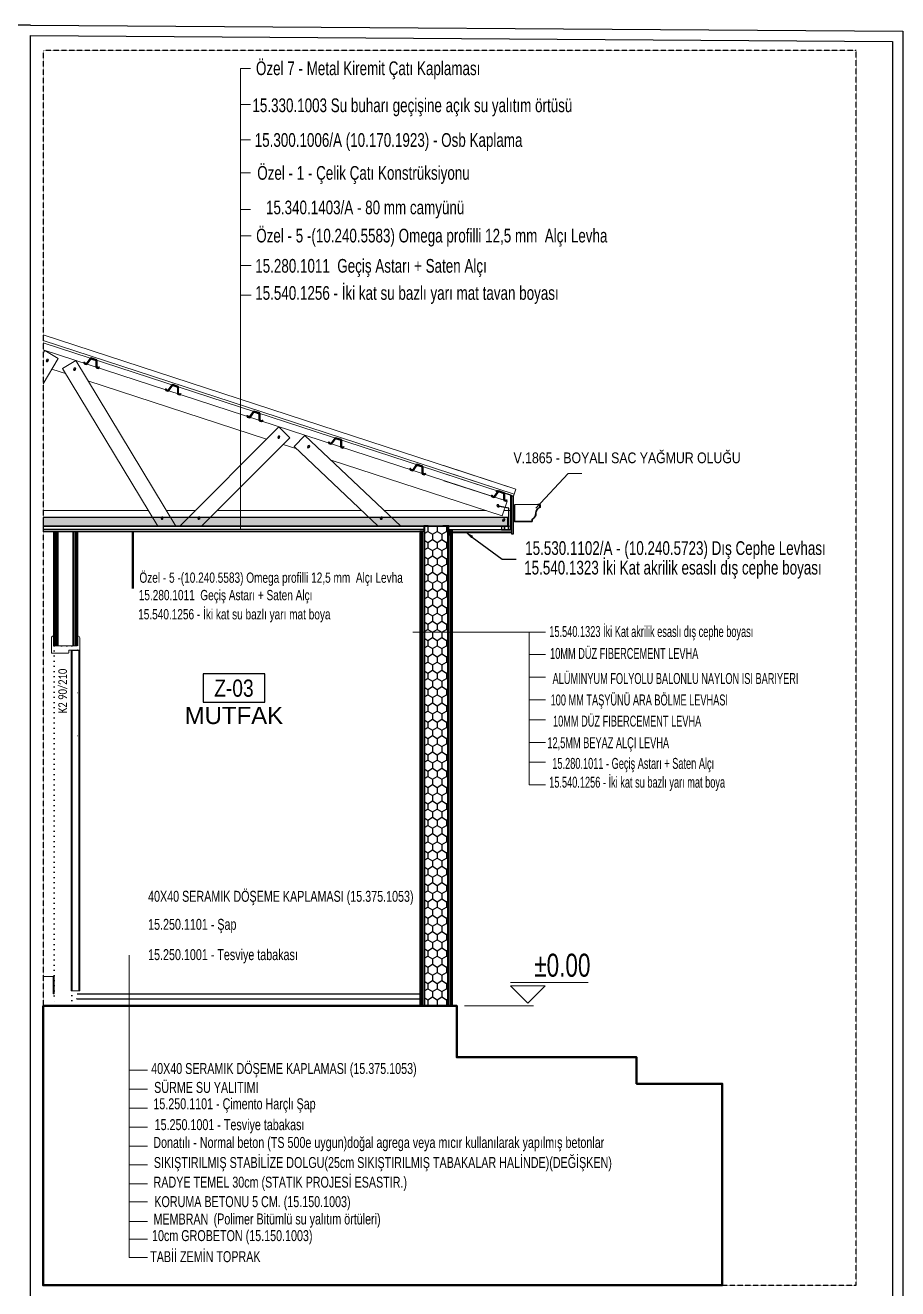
# Model space of a CAD drawing. Header units: centimetres. Extents: x -373760 to 14750, y -122502 to 29584.
# Drawn here: x -174430 to -161713, y -75010 to -56589 of the extents above; entities that cross this region are included whole.
import ezdxf
from ezdxf.enums import TextEntityAlignment as Align

# ---------------------------------------------------------------- set-up
doc = ezdxf.new("R2010")
doc.units = ezdxf.units.CM
doc.linetypes.add('ACAD_ISO07W100', pattern=[3, 0, -3])
doc.linetypes.add('HIDDEN', pattern=[0.375, 0.25, -0.125])
for name, color, linetype, lineweight in [('- KOLON', 171, 'Continuous', 50), ('- SIVA', 193, 'Continuous', 25), ('-_Yazı_malzeme_DOSEME-Karo mozaik', 13, 'Continuous', 15), ('12mm çimento levha', 81, 'Continuous', 0), ('_DUVAR', 7, 'Continuous', 35), ('A-Yazi-Kot', 43, 'Continuous', 20), ('BB_Yazı_malzeme_DOSEME-Laminat', 7, 'Continuous', 15), ('BB_Yazı_malzeme_DOSEME-Mermer', 30, 'Continuous', 15), ('celik', 7, 'Continuous', 40), ('DEVRİM', 1, 'Continuous', 50), ('E-ALT', 7, 'HIDDEN', 25), ('E-KAPI', 33, 'Continuous', 20), ('E-TEFRIS ISLAK', 141, 'Continuous', 9), ('GORUNUS6', 142, 'Continuous', 13), ('Part', 1, 'Continuous', 0), ('ReferenceModel', 1, 'Continuous', 0), ('SAC', 165, 'Continuous', 13), ('SI', 31, 'Continuous', 9), ('YAZI', 5, 'Continuous', 0), ('ZIRHLI BETOPAN 12', 137, 'Continuous', 15)]:
    doc.layers.add(name, color=color, linetype=linetype, lineweight=lineweight)
for name, color, linetype in [('7-ÖLÇÜ', 7, 'Continuous'), ('A_ANNO_TXT_TABLE', 32, 'Continuous'), ('A_STR_CONRT', 3, 'Continuous'), ('CER', 4, 'Continuous'), ('Gorunus', 1, 'Continuous'), ('KAPI-PLAN', 7, 'Continuous'), ('KAPLAMA', 3, 'Continuous'), ('Kenar Omegası', 5, 'Continuous'), ('Koltek', 1, 'Continuous'), ('OLUK', 144, 'Continuous'), ('Perçin', 220, 'Continuous'), ('Tarama', 253, 'Continuous'), ('U PROFILE', 44, 'Continuous')]:
    doc.layers.add(name, color=color, linetype=linetype)
doc.layers.add('E-POZ', color=7, linetype='Continuous', lineweight=13, true_color=0x737373)
doc.layers.add('T1', color=7, linetype='Continuous', lineweight=15, true_color=0x848594)
doc.layers.add('EPS', color=7, linetype='Continuous', true_color=0x55aa8c)
doc.styles.add('ARC-01', font='arial.ttf')
doc.styles.add('ARIAL', font='arial.ttf')
doc.styles.add('BENİM', font='arial.ttf', dxfattribs={"width": 0.6})
doc.styles.add('MAHAL1', font='calibri.ttf', dxfattribs={"height": 25})
doc.styles.add('text1', font='arial.ttf')
doc.styles.add('text2', font='arial.ttf', dxfattribs={"width": 0.8})

# ---------------------------------------------------------------- blocks, each defined once
blk = doc.blocks.new('A$Caed1fcda')
at = {"color": 11}
blk.add_line((-11.38, 0), (-10.38, 0), dxfattribs=at)
at = {"layer": 'E-ALT', "linetype": 'ACAD_ISO07W100', "elevation": -14166.34}
blk.add_lwpolyline([(-11.94, 210), (-11.94, 0), (-1.56, 0), (-1.56, 210)], close=True, dxfattribs=at)
at = {"layer": 'E-KAPI'}
for p, q in [((-1.3, 207.13, 4828.15), (2.97, 207.13, 4828.15)), ((2.45, 207.13, 4828.15), (2.45, 8.75, -14166.34))]:
    blk.add_line(p, q, dxfattribs=at)
at = {"layer": 'E-KAPI', "elevation": -14166.34}
blk.add_lwpolyline([(1.56, 210), (1.56, 215.66), (1.98, 215.66, -0.322217), (3.07, 214.55), (3.07, 207.67, -0.438217), (2.73, 207.31), (-3.32, 207.31), (-3.32, 206.04, -0.454539), (-3.67, 205.69), (-13.12, 205.69, -0.426888), (-13.45, 206.04), (-13.45, 214.55, -0.322217), (-12.36, 215.66), (-11.94, 215.66), (-11.94, 210)], format="xyb", close=True, dxfattribs=at)
blk.add_lwpolyline([(-1.3, 8.75), (-1.3, 207.13), (-1.93, 207.13), (-1.93, 8.75), (2.97, 8.75, 0.414214), (3.07, 8.85), (3.07, 207.03)], format="xyb", dxfattribs=at)
at = {"layer": 'E-KAPI'}
blk.add_arc((2.97, 207.03, 4828.15), 0.1, 0, 90, dxfattribs=at)
at = {"layer": 'Part', "color": 11, "linetype": 'Continuous', "lineweight": 9}
blk.add_line((0, 0), (-10.38, 0), dxfattribs=at)
at = {"layer": 'ReferenceModel'}
blk.add_line((-2.25, 0), (-8.13, 0), dxfattribs=at)
blk.add_line((-2.25, 0), (-8.13, 0), dxfattribs=at)
blk.add_line((-2.25, 0), (-8.13, 0), dxfattribs=at)
at = {"layer": 'T1', "elevation": 20127.26}
for points in [[(1.69, 207.5), (1.56, 207.5)], [(1.56, 207.5), (1.69, 207.5)], [(1.69, 182.5), (1.56, 182.5)], [(1.56, 182.5), (1.69, 182.5)], [(1.69, 157.5), (1.56, 157.5)], [(1.56, 157.5), (1.69, 157.5)]]:
    blk.add_lwpolyline(points, dxfattribs=at)
at = {"layer": 'E-POZ', "ltscale": 5, "style": 'MAHAL1', "width": 0.8}
blk.add_text('K2 90/210', height=5, rotation=90, dxfattribs=at).set_placement((-4.44, 170.58, 4828.15))
blk = doc.blocks.new('A$C75486845')
for p, q in [((40, 20.2), (107.3, 20.2)), ((60, 0), (0, 0))]:
    blk.add_line(p, q)
blk.add_lwpolyline([(40, 17.4), (55, 2.4), (70, 17.4), (40, 17.4)])
blk = doc.blocks.new('*U726')
blk.add_lwpolyline([(-36, 0), (36, 0), (36, -33), (-36, -33)], close=True)
at = {"color": 7, "style": 'text2', "width": 0.8}
blk.add_attdef('10000', text='', height=20, dxfattribs=at).set_placement((0, -16.5), align=Align.MIDDLE)
at = {"color": 7, "style": 'text1'}
for tag, p in [('MAHAL', (0, -48.5)), ('M²', (0, -75.9))]:
    blk.add_attdef(tag, text='', height=20, dxfattribs=at).set_placement(p, align=Align.MIDDLE)
blk = doc.blocks.new('G$C89ECA13E')
at = {"layer": '12mm çimento levha', "color": 1}
blk.add_line((13.9, -4.84, 3933.26), (0.5, -4.84, 3933.26), dxfattribs=at)
at = {"layer": 'OLUK', "elevation": 3933.26}
blk.add_lwpolyline([(14.23, -5.21), (13.9, -4.84), (15.4, -4.84), (15.4, -6.64, 0.35029), (13, -9.92, -0.310114), (10.9, -13.54), (10.9, -14.84), (0.4, -14.84), (0.4, -5.34), (0.5, -5.34), (0.5, -14.74), (10.8, -14.74), (10.8, -13.47, 0.315038), (12.9, -9.92, -0.344029), (15.3, -6.56), (15.3, -4.94), (14.12, -4.94), (14.31, -5.14)], format="xyb", close=True, dxfattribs=at)

msp = doc.modelspace()

# ---------------------------------------------------------------- hatches: boundary and pattern name
at = {"layer": 'EPS', "ltscale": 10}
h = msp.add_hatch(dxfattribs=at)
h.set_pattern_fill('HONEY', color=256, scale=25, angle=270)
h.set_pattern_definition([(270, (-432735.12, -45435.49), (68.740766, -119.0625), [79.375, -158.75]), (30, (-432735.12, -45435.49), (68.740767, 119.0625), [79.375, -158.75]), (330, (-432735.12, -45435.49), (137.481533, -3e-07), [-158.75, 79.375])])
h.paths.add_polyline_path([(-168607.52, -63893.51), (-168269.88, -63893.53), (-168269.9, -70884.47), (-168607.54, -70884.45)])
at = {"layer": 'Tarama'}
h = msp.add_hatch(dxfattribs=at)
h.set_pattern_fill('HONEY', color=256, scale=10, style=0)
h.set_pattern_definition([(0, (-186660.756, -39889.814), (47.625, 27.496306), [31.75, -63.5]), (120, (-186660.756, -39889.814), (-47.625, 27.496307), [31.75, -63.5]), (60, (-186660.756, -39889.814), (1e-07, 54.992613), [-63.5, 31.75])])
h.paths.add_polyline_path([(-167395.67, -63890.56), (-167395.67, -63765.56), (-174171.67, -63765.56), (-174171.67, -63890.56)])

# ---------------------------------------------------------------- linework, layer by layer
at = {"layer": '- KOLON', "ltscale": 0.03, "elevation": 120703.86}
msp.add_lwpolyline([(-168270.03, -70884.47), (-174091.28, -70884.47), (-174091.28, -70884.47), (-174171.67, -70884.47)], dxfattribs=at)
at = {"layer": '- SIVA', "elevation": 120703.86}
for points in [[(-173673.78, -70709.47), (-168670.03, -70709.47)], [(-173673.78, -70784.47), (-168670.03, -70784.47)]]:
    msp.add_lwpolyline(points, dxfattribs=at)
at = {"layer": '-_Yazı_malzeme_DOSEME-Karo mozaik'}
for p, q in [((-171294.83, -63942.61), (-171294.83, -57219.55)), ((-171149.18, -57219.55), (-171294.83, -57219.55)), ((-171149.18, -57744.43), (-171294.83, -57744.43)), ((-171149.18, -57744.43), (-171294.83, -57744.43)), ((-171149.18, -58258.85), (-171294.83, -58258.85)), ((-171149.18, -58258.85), (-171294.83, -58258.85)), ((-171149.18, -58740.92), (-171294.83, -58740.92)), ((-171149.18, -59273.97), (-171294.83, -59273.97)), ((-171149.18, -59273.97), (-171294.83, -59273.97)), ((-171139.62, -59657.28), (-171285.27, -59657.28)), ((-171137.44, -60090.7), (-171283.09, -60090.7)), ((-171137.44, -60524.12), (-171283.09, -60524.12))]:
    msp.add_line(p, q, dxfattribs=at)
at = {"color": 20, "lineweight": 0}
for p, q in [((-167278.37, -63351.75, -98331.52), (-174171.67, -61103.66, -98331.52)), ((-167301.62, -63423.05, -98331.52), (-174171.67, -61182.54, -98331.52)), ((-167311.7, -63453.95), (-174171.67, -61216.73, -663347.93))]:
    msp.add_line(p, q, dxfattribs=at)
at = {"color": 11}
for p, q in [((-168613.78, -70884.47), (-168613.78, -63893.5)), ((-168607.53, -70884.47), (-168607.53, -63893.5)), ((-168616.78, -63940.74), (-174171.67, -63940.73)), ((-168616.78, -63940.74), (-174171.67, -63940.73)), ((-168616.78, -63940.74), (-174171.67, -63940.74)), ((-168616.78, -63940.74), (-174171.67, -63940.74)), ((-168616.78, -63971.99), (-174171.67, -63971.98)), ((-168616.78, -63971.99), (-174171.67, -63971.98)), ((-168616.78, -63971.99), (-174171.67, -63971.99)), ((-168616.78, -63971.99), (-174171.67, -63971.99)), ((-168270.03, -70884.47), (-168270.03, -63946.81)), ((-168263.78, -70884.47), (-168263.78, -63946.81)), ((-167341.7, -63946.81, -135471.74), (-168213.78, -63946.81)), ((-167341.7, -63947.07), (-168213.78, -63947.07)), ((-167341.7, -63947.07), (-168213.78, -63947.07)), ((-167341.7, -63947.07), (-168213.78, -63947.07)), ((-167341.7, -63947.07), (-168213.78, -63947.07)), ((-167341.7, -63978.06, -135471.74), (-168213.78, -63978.06, 0)), ((-167341.7, -63978.32), (-168213.78, -63978.32)), ((-167341.7, -63978.32), (-168213.78, -63978.32)), ((-167341.7, -63978.32), (-168213.78, -63978.32)), ((-167341.7, -63978.32), (-168213.78, -63978.32)), ((-167341.7, -63978.32), (-168213.78, -63978.32, 135471.74)), ((-167341.7, -63990.82), (-168213.78, -63990.82, 135471.74))]:
    msp.add_line(p, q, dxfattribs=at)
at = {"color": 3}
for p, q in [((-168638.78, -70884.47), (-168638.78, -63971.99)), ((-168263.78, -63946.81), (-168263.77, -70884.47)), ((-168238.77, -70884.47), (-168238.78, -63946.81))]:
    msp.add_line(p, q, dxfattribs=at)
at = {"linetype": 'HIDDEN'}
msp.add_lwpolyline([(-174171.67, -74959.47), (-162318.47, -74959.47), (-162318.47, -56958.81), (-174171.67, -56958.81)], close=True, dxfattribs=at)
at = {"color": 20, "lineweight": 0, "elevation": -98331.52}
for points in [[(-167278.37, -63351.75), (-168328.59, -63009.24)], [(-167301.62, -63423.05), (-168328.59, -63088.13)], [(-167311.7, -63453.95), (-168328.59, -63122.32)], [(-167311.7, -63453.95), (-167278.37, -63351.75)]]:
    msp.add_lwpolyline(points, dxfattribs=at)
at = {"color": 11}
for points, elevation in [([(-174171.67, -63971.98), (-168691.71, -63971.99)], 265824.57), ([(-174171.67, -63971.99), (-168691.71, -63971.99)], 212406.69)]:
    msp.add_lwpolyline(points, dxfattribs=dict(at, elevation=elevation))
at = {"layer": '7-ÖLÇÜ', "lineweight": 5, "ltscale": 0.2}
msp.add_line((-166518.37, -63123.66, -247057.46), (-166317.85, -63123.66, -247057.46), dxfattribs=at)
at = {"layer": '7-ÖLÇÜ', "color": 1, "linetype": 'ByBlock', "lineweight": -2, "ltscale": 0.2}
msp.add_line((-167477.58, -64371.06), (-167277.06, -64371.06), dxfattribs=at)
at = {"layer": '7-ÖLÇÜ', "lineweight": 5, "ltscale": 0.2, "elevation": -123528.73}
msp.add_lwpolyline([(-166986.02, -63631.22), (-166518.37, -63123.66)], dxfattribs=at)
at = {"layer": '7-ÖLÇÜ', "color": 1, "linetype": 'ByBlock', "lineweight": -2, "ltscale": 0.2}
msp.add_lwpolyline([(-167915.51, -64050.26), (-167477.58, -64371.06)], dxfattribs=at)
at = {"layer": '7-ÖLÇÜ', "color": 1, "lineweight": 5, "ltscale": 0.2}
msp.add_solid([(-167928.44, -64067.91), (-168021.39, -63972.7), (-167902.59, -64032.62)], dxfattribs=at)
at = {"layer": '_DUVAR', "lineweight": 50}
for p, q in [((-174011.28, -63971.97), (-174011.28, -65634.47)), ((-173673.78, -65634.47), (-173673.78, -63971.97)), ((-168670.03, -70884.47), (-168670.03, -63971.99)), ((-168213.78, -70884.47), (-168213.78, -63946.81))]:
    msp.add_line(p, q, dxfattribs=at)
at = {"layer": '_DUVAR'}
msp.add_line((-174011.28, -65634.47), (-174011.28, -64033.32), dxfattribs=at)
at = {"layer": '_DUVAR', "color": 8}
for p, q in [((-173980.03, -63971.97), (-173980.03, -65634.47)), ((-173955.03, -63971.97), (-173955.03, -65634.47)), ((-173730.03, -63971.97), (-173730.03, -65634.47)), ((-173705.03, -63971.97), (-173705.03, -65634.47))]:
    msp.add_line(p, q, dxfattribs=at)
at = {"layer": 'A_STR_CONRT'}
msp.add_line((-174171.67, -70884.47), (-168770.03, -70884.47), dxfattribs=at)
at = {"layer": 'BB_Yazı_malzeme_DOSEME-Laminat'}
for p, q in [((-172916.83, -74555.1), (-172916.59, -70144.43)), ((-172916.62, -71825.55), (-172646.62, -71825.57)), ((-172916.64, -72101.46), (-172646.64, -72101.48)), ((-172916.66, -72377.37), (-172646.66, -72377.39)), ((-172916.68, -72653.28), (-172646.68, -72653.3)), ((-172916.7, -72929.19), (-172646.7, -72929.21)), ((-172916.72, -73205.1), (-172646.72, -73205.12)), ((-172916.75, -73481.01), (-172646.75, -73481.03)), ((-172916.77, -73745.1), (-172646.77, -73745.12)), ((-172916.79, -74028.67), (-172646.79, -74028.69)), ((-172916.81, -74285.1), (-172646.81, -74285.12)), ((-172916.83, -74555.1), (-172646.83, -74555.12))]:
    msp.add_line(p, q, dxfattribs=at)
at = {"layer": 'BB_Yazı_malzeme_DOSEME-Mermer'}
for p, q in [((-166848.03, -65435.17, 10875.47), (-168782.73, -65435.17, -6594.14)), ((-166848.03, -65435.17, 9111.42), (-167087.06, -65435.17, 9111.42)), ((-166848.03, -65435.17, 9111.42), (-167087.06, -65435.17, 9111.42)), ((-167087.06, -67661.68, 9111.42), (-167087.06, -65435.17, 10875.47)), ((-166848.03, -65764.79, 9111.42), (-167087.06, -65764.79, 9111.42)), ((-166848.03, -66094.41, 9111.42), (-167087.06, -66094.41, 9111.42)), ((-166848.03, -66424.03, 9111.42), (-167087.06, -66424.03, 9111.42)), ((-166848.03, -66717.8, 9111.42), (-167087.06, -66717.8, 9111.42)), ((-166848.03, -67047.42, 9111.42), (-167087.06, -67047.42, 9111.42)), ((-166848.03, -67332.06, 9111.42), (-167087.06, -67332.06, 9111.42)), ((-166848.03, -67661.68, 9111.42), (-167087.06, -67661.68, 9111.42))]:
    msp.add_line(p, q, dxfattribs=at)
at = {"layer": 'celik', "color": 4, "linetype": 'Continuous', "lineweight": 0}
for p, q in [((-174171.67, -61322.96), (-167406.82, -63529.17)), ((-174171.67, -61374.24), (-174146.37, -61331.21)), ((-174146.37, -61331.21), (-173952.41, -61445.25)), ((-174171.67, -61818.17), (-173952.41, -61445.25)), ((-173694.89, -61478.45), (-173887.39, -61594.95)), ((-172235.07, -63890.56), (-173694.89, -61478.45)), ((-174044.11, -61601.22), (-173844.11, -61666.45)), ((-172498.07, -63890.56), (-173887.39, -61594.95)), ((-173516.44, -61773.31), (-170912.28, -62622.6)), ((-170734.04, -62444.07), (-172178.06, -63890.56)), ((-170734.04, -62444.07), (-170574.81, -62603.03)), ((-170574.81, -62603.03), (-171860.13, -63890.56)), ((-170354.52, -62567.84), (-170509.21, -62731.23)), ((-170354.52, -62567.84), (-168957.48, -63890.56)), ((-170672.43, -62700.82), (-170472.43, -62766.05)), ((-170509.21, -62731.23), (-169284.73, -63890.56)), ((-169973.22, -62928.86), (-167476.58, -63743.08)), ((-167476.58, -63743.08), (-167406.82, -63529.17)), ((-174171.67, -63665.56), (-172634.24, -63665.56)), ((-172371.24, -63665.56), (-171953.45, -63665.56)), ((-171635.52, -63665.56), (-169522.38, -63665.56)), ((-169195.12, -63665.56), (-167714.26, -63665.56)), ((-167451.3, -63665.56), (-167351.42, -63665.56)), ((-167351.42, -63665.56), (-167351.42, -63890.56)), ((-174171.67, -63890.56), (-167351.42, -63890.56))]:
    msp.add_line(p, q, dxfattribs=at)
for points in [[(-168328.59, -63228.55), (-167406.82, -63529.17)], [(-168328.59, -63465.22), (-167476.58, -63743.08)], [(-167476.58, -63743.08), (-167406.82, -63529.17)], [(-168328.59, -63665.56), (-167714.26, -63665.56)], [(-167451.3, -63665.56), (-167351.42, -63665.56)], [(-168328.59, -63890.56), (-167351.42, -63890.56)]]:
    msp.add_lwpolyline(points, dxfattribs=at)
at = {"layer": 'celik', "color": 4, "linetype": 'Continuous', "lineweight": 0, "elevation": 98331.52}
msp.add_lwpolyline([(-167351.42, -63665.56), (-167351.42, -63890.56)], dxfattribs=at)
at = {"layer": 'CER', "color": 2}
for points in [[(-174354.96, -56588.86), (-182436.51, -56588.86), (-182436.51, -86588.86), (-174354.96, -86588.86)], [(-174354.96, -56588.86), (-161637.4, -56674.18), (-161637.4, -86588.86), (-174354.96, -86588.86)], [(-174355.97, -56738.86), (-161787.4, -56823.18), (-161787.4, -86438.86), (-174354.96, -86438.86)], [(-174354.96, -86438.86), (-174354.96, -56738.87)]]:
    msp.add_lwpolyline(points, dxfattribs=at)
at = {"layer": 'DEVRİM', "color": 0, "ltscale": 6}
msp.add_lwpolyline([(-172863.14, -64801.38), (-172863.14, -63971.99)], dxfattribs=at)
at = {"layer": 'DEVRİM', "ltscale": 6}
msp.add_lwpolyline([(-174171.67, -70884.47), (-168141.27, -70884.47), (-168141.27, -71634.47), (-165520.03, -71634.47), (-165520.03, -72021.97), (-164270.03, -72021.97), (-164270.03, -74959.47), (-174171.67, -74959.47), (-174171.67, -70884.47)], dxfattribs=at)
at = {"layer": 'E-TEFRIS ISLAK'}
msp.add_line((-168670.02, -67271.97), (-168670.02, -64984.94), dxfattribs=at)
at = {"layer": 'Gorunus', "linetype": 'Continuous', "ltscale": 6}
msp.add_lwpolyline([(-167395.67, -63890.56), (-167395.67, -63765.56), (-174171.67, -63765.56), (-174171.67, -63890.56)], close=True, dxfattribs=at)
at = {"layer": 'GORUNUS6', "ltscale": 1.5, "elevation": 120703.86}
for points in [[(-168670.03, -70709.47), (-173636, -70709.47)], [(-168670.03, -70784.47), (-173690.42, -70784.47)]]:
    msp.add_lwpolyline(points, dxfattribs=at)
at = {"layer": 'KAPI-PLAN', "linetype": 'ByBlock'}
for p, q in [((-167530.04, -63614.07), (-167525.33, -63599.83)), ((-167527.67, -63614.86), (-167530.04, -63614.07)), ((-167527.67, -63614.86), (-167523.74, -63602.99)), ((-167384.1, -63628.59, -4616.65), (-167525.33, -63599.83)), ((-167386.1, -63630.56, -4616.65), (-167523.74, -63602.99)), ((-167386.1, -63630.56, -42303.69), (-167387.71, -63944.57, -98475.82)), ((-167385.71, -63944.34, -98475.82), (-167384.1, -63628.59, -42376.1)), ((-167536.48, -63890.56, -98331.52), (-167484.48, -63890.56, -98331.52)), ((-167484.48, -63890.56, -98331.52), (-167536.48, -63890.56, -98331.52)), ((-167536.48, -63890.56, -98331.52), (-167536.48, -63892.56, -98331.52)), ((-167536.48, -63892.56, -98331.52), (-167536.48, -63890.56, -98331.52)), ((-167536.48, -63892.56, -98331.52), (-167486.48, -63892.56, -98331.52)), ((-167486.48, -63892.56, -98331.52), (-167536.48, -63892.56, -98331.52)), ((-167486.48, -63892.56, -61393.75), (-167486.48, -63946.57, -98475.82)), ((-167486.48, -63892.56, -61393.75), (-167486.48, -63946.57, -98475.82)), ((-167484.48, -63944.57, -98475.82), (-167484.48, -63890.56, -61393.75)), ((-167484.48, -63944.57, -98475.82), (-167484.48, -63890.56, -61393.75)), ((-167486.48, -63946.57, -98475.82), (-167392.71, -63946.57, -81995.71)), ((-167486.48, -63946.57, -98475.82), (-167385.71, -63946.57, -98475.82)), ((-167394.71, -63944.57, -81995.71), (-167484.48, -63944.57, -98475.82)), ((-167387.71, -63944.57, -98475.82), (-167484.48, -63944.57, -98475.82))]:
    msp.add_line(p, q, dxfattribs=at)
at = {"layer": 'KAPI-PLAN'}
msp.add_lwpolyline([(-167565.04, -63390.49), (-167567, -63388.94), (-167553.86, -63372.35), (-167348.92, -63439.18), (-167348.92, -63947.07), (-167446.17, -63947.07), (-167446.17, -63893.06), (-167495.67, -63893.06), (-167495.67, -63890.56), (-167443.67, -63890.56), (-167443.67, -63944.57), (-167351.42, -63944.57), (-167351.42, -63441), (-167552.98, -63375.26)], close=True, dxfattribs=at)
at = {"layer": 'KAPLAMA'}
msp.add_line((-167395.67, -63890.56), (-174171.67, -63890.56), dxfattribs=at)
at = {"layer": 'Kenar Omegası'}
for p, q in [((-168619.18, -63888.09), (-168619.26, -63938.34)), ((-168619.18, -63888.09), (-168619.26, -63938.34)), ((-168556.67, -63888.09), (-168619.18, -63888.09)), ((-168556.67, -63888.09), (-168619.18, -63888.09)), ((-168616.78, -63940.74), (-168616.78, -63890.49)), ((-168616.78, -63890.49), (-168556.67, -63890.49)), ((-168616.78, -63940.74), (-168616.78, -63890.49)), ((-168616.78, -63890.49), (-168556.67, -63890.49)), ((-168258.75, -63888.28, -457485.01), (-168341.7, -63888.28)), ((-168258.75, -63888.28, -457485.01), (-168341.7, -63888.28)), ((-168341.7, -63890.28), (-168260.75, -63890.28, -457485.01)), ((-168341.7, -63890.28), (-168260.75, -63890.28, -457485.01)), ((-168260.75, -63890.28, -457485.01), (-168260.75, -63946.81, -457485.01)), ((-168260.75, -63890.28, -457485.01), (-168260.75, -63946.81, -457485.01)), ((-168258.75, -63944.81, -457485.01), (-168258.75, -63888.28, -457485.01)), ((-168258.75, -63944.81, -457485.01), (-168258.75, -63888.28, -457485.01)), ((-168619.26, -63938.34), (-168677.39, -63938.34)), ((-168677.39, -63938.34), (-168677.39, -63940.74)), ((-168619.26, -63938.34), (-168677.39, -63938.34)), ((-168677.39, -63938.34), (-168677.39, -63940.74)), ((-168677.39, -63940.74), (-168616.9, -63940.74)), ((-168677.39, -63940.74), (-168616.9, -63940.74)), ((-168260.75, -63946.81, -457485.01), (-168213.78, -63946.81)), ((-168260.75, -63946.81, -457485.01), (-168213.78, -63946.81)), ((-168213.78, -63944.81), (-168258.75, -63944.81, -457485.01)), ((-168213.78, -63944.81), (-168258.75, -63944.81, -457485.01)), ((-168213.78, -63946.81), (-168213.78, -63944.81)), ((-168213.78, -63946.81), (-168213.78, -63944.81))]:
    msp.add_line(p, q, dxfattribs=at)
at = {"layer": 'Perçin', "linetype": 'Continuous', "lineweight": 0}
for p, q in [((-174092.73, -61467.14, 98331.52), (-174125.16, -61485.86, 98331.52)), ((-174120.41, -61496.36, 98331.52), (-174108.95, -61476.5, 98331.52)), ((-174108.95, -61476.5, 98331.52), (-174108.95, -61495.22, 98331.52)), ((-174108.95, -61476.5, 98331.52), (-174097.48, -61483.12, 98331.52)), ((-173695.57, -61594.22, 98331.52), (-173727.99, -61612.94, 98331.52)), ((-173723.24, -61623.43, 98331.52), (-173711.78, -61603.58, 98331.52)), ((-173711.78, -61603.58, 98331.52), (-173711.78, -61622.3, 98331.52)), ((-173711.78, -61603.58, 98331.52), (-173700.32, -61610.2, 98331.52)), ((-170718.78, -62584.21, 98331.52), (-170751.21, -62602.93, 98331.52)), ((-170746.46, -62613.42, 98331.52), (-170735, -62593.57, 98331.52)), ((-170735, -62593.57, 98331.52), (-170735, -62612.29, 98331.52)), ((-170735, -62593.57, 98331.52), (-170723.53, -62600.19, 98331.52)), ((-170284.25, -62723.56, 98331.52), (-170316.68, -62742.28, 98331.52)), ((-170311.93, -62752.77, 98331.52), (-170300.46, -62732.92, 98331.52)), ((-170300.46, -62732.92, 98331.52), (-170300.46, -62751.64, 98331.52)), ((-170300.46, -62732.92, 98331.52), (-170289, -62739.54, 98331.52)), ((-167554.81, -63586.4, 196663.04), (-167522.39, -63605.12, 196663.04)), ((-167554.81, -63586.4, 98331.52), (-167522.39, -63605.12, 98331.52)), ((-167538.6, -63595.76, 196663.04), (-167550.06, -63602.38, 196663.04)), ((-167538.6, -63595.76, 98331.52), (-167550.06, -63602.38, 98331.52)), ((-167538.6, -63595.76, 196663.04), (-167538.6, -63614.48, 196663.04)), ((-167527.13, -63615.61, 196663.04), (-167538.6, -63595.76, 196663.04)), ((-167538.6, -63595.76, 98331.52), (-167538.6, -63614.48, 98331.52)), ((-167527.13, -63615.61, 98331.52), (-167538.6, -63595.76, 98331.52)), ((-172418.47, -63766.72, 1075031.52), (-172450.89, -63785.44, 1075031.52)), ((-172446.15, -63795.93, 1075031.52), (-172434.68, -63776.08, 1075031.52)), ((-172434.68, -63776.08, 1075031.52), (-172434.68, -63794.8, 1075031.52)), ((-172434.68, -63776.08, 1075031.52), (-172423.22, -63782.69, 1075031.52)), ((-171881.93, -63766.72, 1075031.52), (-171914.36, -63785.44, 1075031.52)), ((-171909.61, -63795.93, 1075031.52), (-171898.14, -63776.08, 1075031.52)), ((-171898.14, -63776.08, 1075031.52), (-171898.14, -63794.8, 1075031.52)), ((-171898.14, -63776.08, 1075031.52), (-171886.68, -63782.69, 1075031.52)), ((-169222.85, -63766.72, 1075031.52), (-169255.28, -63785.44, 1075031.52)), ((-169250.53, -63795.93, 1075031.52), (-169239.06, -63776.08, 1075031.52)), ((-169239.06, -63776.08, 1075031.52), (-169239.06, -63794.8, 1075031.52)), ((-169239.06, -63776.08, 1075031.52), (-169227.6, -63782.69, 1075031.52)), ((-167440.77, -63792.62, 196663.04), (-167473.19, -63811.34, 196663.04)), ((-167440.77, -63792.62, 98331.52), (-167473.19, -63811.34, 98331.52)), ((-167468.45, -63821.83, 196663.04), (-167456.98, -63801.98, 196663.04)), ((-167468.45, -63821.83, 98331.52), (-167456.98, -63801.98, 98331.52)), ((-167456.98, -63801.98, 196663.04), (-167456.98, -63820.7, 196663.04)), ((-167456.98, -63801.98, 196663.04), (-167445.52, -63808.6, 196663.04)), ((-167456.98, -63801.98, 98331.52), (-167456.98, -63820.7, 98331.52)), ((-167456.98, -63801.98, 98331.52), (-167445.52, -63808.6, 98331.52))]:
    msp.add_line(p, q, dxfattribs=at)
at = {"layer": 'Perçin', "linetype": 'Continuous', "lineweight": 0, "extrusion": (0, 0, -1)}
for centre in [(-174108.95, -61476.5, 98331.52), (-173711.78, -61603.58, 98331.52), (-170735, -62593.57, 98331.52), (-170300.46, -62732.92, 98331.52), (-172434.68, -63776.08, 1075031.52), (-171898.14, -63776.08, 1075031.52), (-169239.06, -63776.08, 1075031.52), (-167456.98, -63801.98, 196663.04), (-167456.98, -63801.98, 98331.52)]:
    msp.add_ellipse(centre, major_axis=(-11.46, -19.86), ratio=0.57735027, dxfattribs=at)
at = {"layer": 'Perçin', "linetype": 'Continuous', "lineweight": 0}
for centre in [(-167538.6, -63595.76, 196663.04), (-167538.6, -63595.76, 98331.52)]:
    msp.add_ellipse(centre, major_axis=(11.46, -19.86), ratio=0.57735027, dxfattribs=at)
at = {"layer": 'SAC', "color": 3, "lineweight": 40}
for points in [[(-173350.18, -61579.72), (-173350.97, -61578.16), (-173363.7, -61584.62), (-173391.53, -61575.55), (-173391.65, -61471.11), (-173474.84, -61443.98), (-173536.51, -61528.26), (-173564.35, -61519.19), (-173570.81, -61506.46), (-173572.37, -61507.25), (-173565.58, -61520.63), (-173536.1, -61530.24), (-173474.42, -61445.96), (-173393.16, -61472.46), (-173393.03, -61576.9), (-173363.55, -61586.51), (-173350.18, -61579.72)], [(-172161.78, -61967.29), (-172162.57, -61965.73), (-172175.3, -61972.19), (-172203.13, -61963.12), (-172203.26, -61858.68), (-172286.44, -61831.55), (-172348.12, -61915.83), (-172375.95, -61906.76), (-172382.41, -61894.03), (-172383.98, -61894.82), (-172377.18, -61908.19), (-172347.7, -61917.81), (-172286.03, -61833.53), (-172204.76, -61860.03), (-172204.63, -61964.47), (-172175.15, -61974.08), (-172161.78, -61967.29)], [(-170973.38, -62354.86), (-170974.17, -62353.3), (-170986.9, -62359.76), (-171014.73, -62350.69), (-171014.86, -62246.25), (-171098.05, -62219.12), (-171159.72, -62303.4), (-171187.55, -62294.33), (-171194.02, -62281.6), (-171195.58, -62282.39), (-171188.78, -62295.76), (-171159.3, -62305.38), (-171097.63, -62221.1), (-171016.36, -62247.6), (-171016.24, -62352.04), (-170986.75, -62361.65), (-170973.38, -62354.86)], [(-169784.98, -62742.42), (-169785.78, -62740.86), (-169798.5, -62747.33), (-169826.33, -62738.25), (-169826.46, -62633.82), (-169909.65, -62606.69), (-169971.32, -62690.97), (-169999.15, -62681.89), (-170005.62, -62669.17), (-170007.18, -62669.96), (-170000.38, -62683.33), (-169970.9, -62692.95), (-169909.23, -62608.67), (-169827.96, -62635.17), (-169827.84, -62739.61), (-169798.36, -62749.22), (-169784.98, -62742.42)], [(-168596.59, -63129.99), (-168597.38, -63128.43), (-168610.1, -63134.9), (-168637.94, -63125.82), (-168638.06, -63021.39), (-168721.25, -62994.26), (-168782.92, -63078.54), (-168810.75, -63069.46), (-168817.22, -63056.74), (-168818.78, -63057.53), (-168811.99, -63070.9), (-168782.5, -63080.52), (-168720.83, -62996.24), (-168639.57, -63022.74), (-168639.44, -63127.17), (-168609.96, -63136.79), (-168596.59, -63129.99)], [(-167408.19, -63517.56), (-167408.98, -63516), (-167421.71, -63522.47), (-167449.54, -63513.39), (-167449.66, -63408.96), (-167532.85, -63381.83), (-167594.52, -63466.11), (-167622.36, -63457.03), (-167628.82, -63444.31), (-167630.38, -63445.1), (-167623.59, -63458.47), (-167594.11, -63468.09), (-167532.43, -63383.8), (-167451.17, -63410.31), (-167451.04, -63514.74), (-167421.56, -63524.36), (-167408.19, -63517.56)]]:
    msp.add_lwpolyline(points, dxfattribs=at)
at = {"layer": 'SI', "lineweight": 0}
msp.add_line((-174171.67, -70459.47, 1753.54), (-174011.28, -70459.47), dxfattribs=at)
at = {"layer": 'SI', "lineweight": 0, "elevation": 120703.86}
msp.add_lwpolyline([(-174023.78, -70709.47), (-174011.28, -70709.47), (-174011.28, -70459.47), (-174018.78, -70459.47, 0.37710889), (-174023.74, -70463.83, 0.03209182), (-174023.78, -70464.47)], format="xyb", close=True, dxfattribs=at)
at = {"layer": 'U PROFILE', "ltscale": 10}
for p, q in [((-168616.78, -64025.99), (-168616.78, -63890.49)), ((-168616.78, -63890.49), (-168260.78, -63890.56, -457485.01)), ((-168616.78, -64025.99), (-168616.78, -63890.49)), ((-168616.78, -63890.49), (-168260.78, -63890.56, -457485.01)), ((-168263.78, -63893.56, -457485.01), (-168613.78, -63893.49)), ((-168613.78, -63893.49), (-168613.78, -64025.99)), ((-168263.78, -63893.56, -457485.01), (-168613.78, -63893.49)), ((-168613.78, -63893.49), (-168613.78, -64025.99)), ((-168263.78, -64025.46, -457485.01), (-168263.78, -63893.56, -457485.01)), ((-168263.78, -64025.46, -457485.01), (-168263.78, -63893.56, -457485.01)), ((-168260.78, -63890.56, -457485.01), (-168260.78, -64025.46, -457485.01)), ((-168260.78, -63890.56, -457485.01), (-168260.78, -64025.46, -457485.01)), ((-168613.78, -64025.99), (-168616.78, -64025.99)), ((-168613.78, -64025.99), (-168616.78, -64025.99))]:
    msp.add_line(p, q, dxfattribs=at)
for points, elevation in [([(-168616.78, -64025.99), (-168616.78, -63890.49), (-168260.78, -63890.56), (-168260.78, -64026.06), (-168263.78, -64026.06), (-168263.78, -63893.56), (-168613.78, -63893.49), (-168613.78, -64025.99)], 228742.5), ([(-168616.78, -64025.99), (-168616.78, -63890.49), (-168260.78, -63890.56), (-168260.78, -64026.06), (-168263.78, -64026.06), (-168263.78, -63893.56), (-168613.78, -63893.49), (-168613.78, -64025.99)], 228742.5), ([(-168613.78, -64025.99), (-168616.78, -64025.99)], 173269.13), ([(-168613.78, -64025.99), (-168616.78, -64025.99)], 173269.13)]:
    msp.add_lwpolyline(points, dxfattribs=dict(at, elevation=elevation))
at = {"layer": 'YAZI', "elevation": 120703.86}
msp.add_lwpolyline([(-168682.52, -70884.47), (-174171.67, -70884.47)], dxfattribs=at)
at = {"layer": 'ZIRHLI BETOPAN 12', "lineweight": 30}
msp.add_lwpolyline([(-167341.7, -64003.32), (-167311.7, -64003.32), (-167311.7, -63453.95), (-167341.7, -63453.95)], close=True, dxfattribs=at)

# ---------------------------------------------------------------- block references
at = {"layer": 'A-Yazi-Kot', "xscale": 16.79999999981374, "yscale": 16.79999999981374, "zscale": 16.79999999981374}
msp.add_blockref('A$C75486845', (-168028.13, -70884.47, 120703.86), dxfattribs=at)
at = {"layer": 'A_ANNO_TXT_TABLE'}
ref = msp.add_blockref('*U726', (-171389.14, -66047.25), dxfattribs=dict(at, xscale=-12.5, yscale=12.5, zscale=12.5))
ref.add_attrib('10000', 'Z-03', dxfattribs={"layer": '0', "color": 7, "height": 250, "style": 'text2', "width": 0.8}).set_placement((-171389.14, -66253.5), align=Align.MIDDLE)
ref.add_attrib('MAHAL', 'MUTFAK', dxfattribs={"layer": '0', "color": 7, "height": 250, "style": 'text1'}).set_placement((-171389.14, -66653.5), align=Align.MIDDLE)
at = {"layer": 'DEVRİM', "color": 0, "ltscale": 6, "xscale": 25, "yscale": 25, "zscale": 25}
msp.add_blockref('G$C89ECA13E', (-167311.7, -63453.95), dxfattribs=at)
at = {"layer": 'Koltek', "xscale": 25, "yscale": 25, "zscale": 25}
msp.add_blockref('A$Caed1fcda', (-173712.84, -70884.47, 354158.5), dxfattribs=at)

# ---------------------------------------------------------------- texts
at = {"layer": '-_Yazı_malzeme_DOSEME-Karo mozaik', "style": 'ARC-01', "width": 0.7}
for s, p in [('Özel 7 - Metal Kiremit Çatı Kaplaması', (-167796.33, -57315.78)), ('15.330.1003 Su buharı geçişine açık su yalıtım örtüsü', (-166455.8, -57855.68)), ('15.300.1006/A (10.170.1923) - Osb Kaplama', (-167182.94, -58361.81)), ('Özel - 1 - Çelik Çatı Konstrüksiyonu', (-167951.65, -58841.29)), (' 15.340.1403/A - 80 mm camyünü', (-168030.18, -59344.98)), ('Özel - 5 -(10.240.5583) Omega profilli 12,5 mm  Alçı Levha', (-165944.73, -59755.54)), ('15.280.1011  Geçiş Astarı + Saten Alçı', (-167703.06, -60196.2)), ('15.540.1256 - İki kat su bazlı yarı mat tavan boyası', (-166654.53, -60591.88))]:
    msp.add_text(s, height=200, dxfattribs=at).set_placement(p, align=Align.RIGHT)
for s, p in [('15.530.1102/A - (10.240.5723) Dış Cephe Levhası', (-167143.29, -64311.59, 15028.12)), ('15.540.1323 İki Kat akrilik esaslı dış cephe boyası', (-167158.05, -64596.74, 23824.81))]:
    msp.add_text(s, height=200, dxfattribs=at).set_placement(p)
at = {"style": 'ARC-01', "width": 0.7}
for s, p in [('15.250.1101 - Çimento Harçlı Şap', (-172563.12, -72393.53)), ('15.250.1001 - Tesviye tabakası', (-172544.58, -72697.71)), ('Donatılı - Normal beton (TS 500e uygun)doğal agrega veya mıcır kullanılarak yapılmış betonlar ', (-172564.43, -72957.32)), ('(Polimer Bitümlü su yalıtım örtüleri)', (-171685.05, -74072.72))]:
    msp.add_text(s, height=160, dxfattribs=at).set_placement(p)
msp.add_text('SIKIŞTIRILMIŞ STABİLİZE DOLGU(25cm SIKIŞTIRILMIŞ TABAKALAR HALİNDE)(DEĞİŞKEN)', height=160, dxfattribs=at).set_placement((-172556.19, -73169.74), align=Align.MIDDLE_LEFT)
for s, p in [('RADYE TEMEL 30cm (STATIK PROJESİ ESASTIR.)', (-168865.8, -73456.2)), ('KORUMA BETONU 5 CM. (15.150.1003)', (-169688.75, -73740.39)), ('MEMBRAN ', (-171718.45, -73994.24)), ('10cm GROBETON (15.150.1003)', (-170243.66, -74235.62)), ('TABİİ ZEMİN TOPRAK', (-171001.17, -74542.39))]:
    msp.add_text(s, height=160, dxfattribs=at).set_placement(p, align=Align.MIDDLE_RIGHT)
at = {"layer": '7-ÖLÇÜ', "lineweight": 5, "ltscale": 0.2, "style": 'ARC-01', "width": 0.7}
msp.add_text('Özel - 5 -(10.240.5583) Omega profilli 12,5 mm  Alçı Levha', height=150, dxfattribs=at).set_placement((-168926.84, -64717.42), align=Align.RIGHT)
for s, p in [('15.280.1011  Geçiş Astarı + Saten Alçı', (-172776.42, -64971.55, 12693.89)), ('15.540.1256 - İki kat su bazlı yarı mat boya', (-172785.06, -65250.95, 15028.12))]:
    msp.add_text(s, height=150, dxfattribs=at).set_placement(p)
at = {"layer": '7-ÖLÇÜ', "lineweight": 5, "ltscale": 0.2, "insert": (-164001.38, -62817.51, -123528.73), "char_height": 156.25, "attachment_point": 3, "style": 'ARIAL'}
msp.add_mtext('{\\fArial Narrow|b0|i0|c162|p34;V.1865 - BOYALI SAC YAĞMUR OLUĞU}', dxfattribs=at)
at = {"layer": 'A-Yazi-Kot', "style": 'BENİM', "width": 0.7}
msp.add_text('%%P0.00', height=336, dxfattribs=at).set_placement((-167011.71, -70460.97, 120703.86))
at = {"layer": 'BB_Yazı_malzeme_DOSEME-Laminat', "style": 'ARC-01', "width": 0.7}
for s, p in [('40X40 SERAMIK DÖŞEME KAPLAMASI (15.375.1053)', (-172640.29, -69288.54)), ('40X40 SERAMIK DÖŞEME KAPLAMASI (15.375.1053)', (-172595.19, -71798.98)), (' SÜRME SU YALITIMI', (-172595.21, -72074.89))]:
    msp.add_text(s, height=160, rotation=359.995529, dxfattribs=at).set_placement(p, align=Align.MIDDLE_LEFT)
for s, p in [('15.250.1101 - Şap', (-172639.79, -69777.07, 120703.86)), ('15.250.1001 - Tesviye tabakası', (-172639.79, -70218.57, 120703.86))]:
    msp.add_text(s, height=160, rotation=359.995529, dxfattribs=at).set_placement(p)
at = {"layer": 'BB_Yazı_malzeme_DOSEME-Mermer', "style": 'ARC-01', "width": 0.6}
for s, p in [('15.540.1323 İki Kat akrilik esaslı dış cephe boyası', (-166791.8, -65508, 394.35)), ('10MM DÜZ FIBERCEMENT LEVHA ', (-166780.06, -65827.63, 9111.42)), ('ALÜMINYUM FOLYOLU BALONLU NAYLON ISI BARIYERI ', (-166744.32, -66193.14, 9111.42)), ('100 MM TAŞYÜNÜ ARA BÖLME LEVHASI ', (-166772.61, -66505.92, 9111.42)), ('10MM DÜZ FIBERCEMENT LEVHA ', (-166737.61, -66814.4, 9111.42)), ('12,5MM BEYAZ ALÇI LEVHA', (-166819.5, -67129.4, 9111.42)), ('15.280.1011 - Geçiş Astarı + Saten Alçı', (-166748.03, -67430.84, -5808.67)), ('15.540.1256 - İki kat su bazlı yarı mat boya', (-166793.63, -67704.95, -7326.32))]:
    msp.add_text(s, height=160, dxfattribs=at).set_placement(p)

doc.saveas('drawing.dxf')
